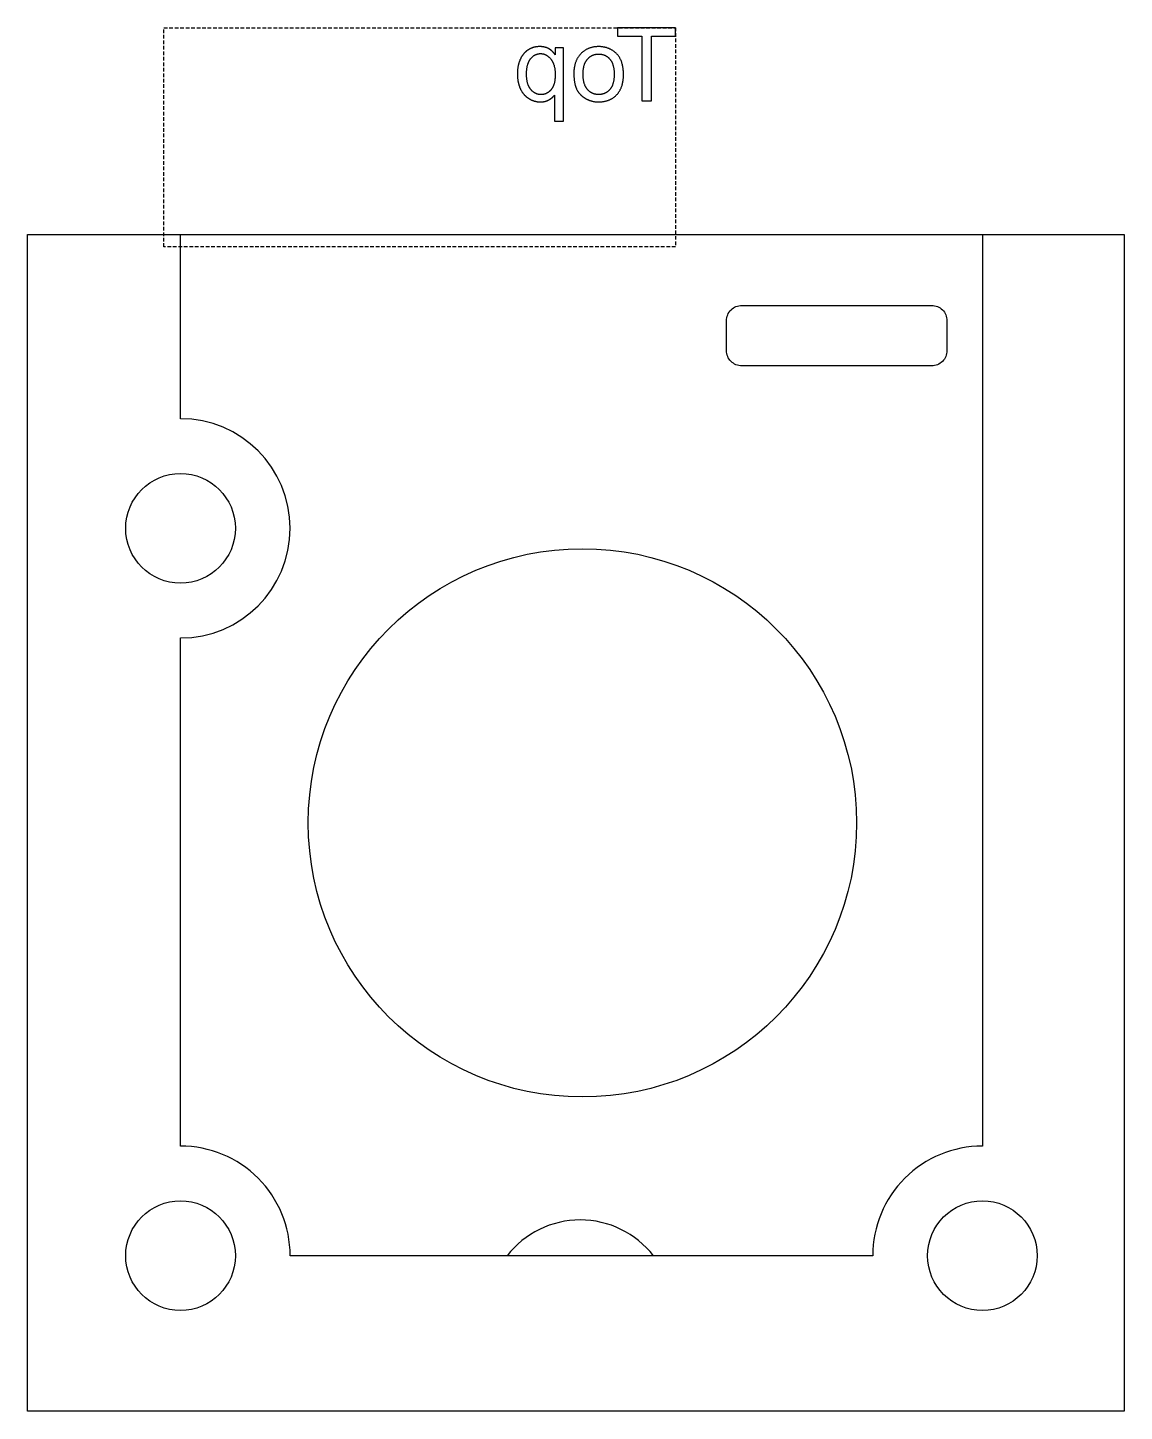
# Model space of a CAD drawing. Header units: millimetres. Extents: x -744 to 481, y -313 to -74.
# Drawn here: x -744.5 to -594.5, y -262.8 to -73.5 of the extents above; entities that cross this region are included whole.
import ezdxf

# ---------------------------------------------------------------- set-up
doc = ezdxf.new("R2010")
doc.units = ezdxf.units.MM
doc.linetypes.add('DASHED', pattern=[0.75, 0.5, -0.25])
doc.layers.get('0').update_dxf_attribs({"linetype": 'CONTINUOUS'})
doc.layers.add('1', color=7, linetype='DASHED')

msp = doc.modelspace()

# ---------------------------------------------------------------- linework, layer by layer
for p, q in [((-655.88, -73.53), (-663.81, -73.53)), ((-663.81, -73.53), (-663.81, -74.71)), ((-655.88, -74.71), (-655.88, -73.53)), ((-663.81, -74.71), (-660.5, -74.71)), ((-660.5, -74.71), (-660.5, -83.53)), ((-659.18, -83.53), (-659.18, -74.71)), ((-659.18, -74.71), (-655.88, -74.71)), ((-671.23, -76.29), (-672.35, -76.29)), ((-672.35, -76.29), (-672.35, -77.23)), ((-671.23, -86.31), (-671.23, -76.29)), ((-672.46, -82.78), (-672.46, -86.31)), ((-660.5, -83.53), (-659.18, -83.53)), ((-672.46, -86.31), (-671.23, -86.31))]:
    msp.add_line(p, q)
msp.add_lwpolyline([(-744.5, -101.81), (-594.5, -101.81), (-594.5, -262.81), (-744.5, -262.81)], close=True)
for points in [[(-723.59, -101.81), (-613.91, -101.81), (-613.91, -226.52, 0.414214), (-628.91, -241.52), (-708.59, -241.52, 0.414214), (-723.59, -226.52), (-723.59, -157.02, 1), (-723.59, -127.02)], [(-646.81, -111.52), (-620.86, -111.52, -0.414214), (-618.76, -113.62), (-618.76, -117.7, -0.414214), (-620.86, -119.8), (-646.81, -119.8, -0.414214), (-648.91, -117.7), (-648.91, -113.62, -0.414214)]]:
    msp.add_lwpolyline(points, format="xyb", close=True)
for centre, radius in [((-723.59, -142.02), 7.5), ((-668.62, -182.31), 37.5), ((-723.59, -241.52), 7.5), ((-613.91, -241.52), 7.5)]:
    msp.add_circle(centre, radius)
msp.add_arc((-668.91, -249.3), 12.67, 37.8727, 142.1273)
for points in [[(-676.09, -76.6), (-676.8, -77.08), (-677.16, -77.95)], [(-674.45, -76.12), (-675.38, -76.12), (-676.09, -76.6)], [(-675.7, -77.77), (-675.13, -77.08), (-674.33, -77.08)], [(-673.24, -76.4), (-673.74, -76.12), (-674.45, -76.12)], [(-674.33, -77.08), (-673.55, -77.08), (-672.95, -77.82)], [(-672.35, -77.23), (-672.74, -76.68), (-673.24, -76.4)], [(-668.84, -77.1), (-669.79, -78.08), (-669.79, -79.81)], [(-666.4, -76.12), (-667.89, -76.12), (-668.84, -77.1)], [(-667.92, -77.83), (-667.31, -77.14), (-666.4, -77.14)], [(-664.12, -76.93), (-665.06, -76.12), (-666.4, -76.12)], [(-666.4, -77.14), (-665.48, -77.14), (-664.87, -77.83)], [(-663, -79.91), (-663, -77.9), (-664.12, -76.93)], [(-677.16, -77.95), (-677.52, -78.82), (-677.52, -79.85)], [(-676.26, -79.85), (-676.26, -78.46), (-675.7, -77.77)], [(-672.95, -77.82), (-672.34, -78.55), (-672.34, -79.95)], [(-668.53, -79.87), (-668.53, -78.52), (-667.92, -77.83)], [(-664.87, -77.83), (-664.27, -78.52), (-664.27, -79.91)], [(-677.52, -79.85), (-677.52, -80.97), (-677.12, -81.86)], [(-675.68, -81.99), (-676.26, -81.3), (-676.26, -79.85)], [(-672.34, -79.95), (-672.34, -81.35), (-672.91, -82.02)], [(-669.79, -79.81), (-669.79, -81.2), (-669.37, -82.01)], [(-667.92, -81.99), (-668.53, -81.29), (-668.53, -79.87)], [(-664.27, -79.91), (-664.27, -81.3), (-664.87, -81.99)], [(-663.94, -82.72), (-663, -81.74), (-663, -79.91)], [(-677.12, -81.86), (-676.72, -82.75), (-675.96, -83.22)], [(-675.96, -83.22), (-675.2, -83.69), (-674.36, -83.69)], [(-674.28, -82.68), (-675.1, -82.68), (-675.68, -81.99)], [(-672.91, -82.02), (-673.47, -82.68), (-674.28, -82.68)], [(-673.26, -83.44), (-672.77, -83.18), (-672.46, -82.78)], [(-669.37, -82.01), (-668.95, -82.81), (-668.15, -83.25)], [(-668.15, -83.25), (-667.35, -83.69), (-666.4, -83.69)], [(-666.4, -82.68), (-667.32, -82.68), (-667.92, -81.99)], [(-664.87, -81.99), (-665.48, -82.68), (-666.4, -82.68)], [(-666.4, -83.69), (-664.88, -83.69), (-663.94, -82.72)], [(-674.36, -83.69), (-673.75, -83.69), (-673.26, -83.44)]]:
    msp.add_open_spline(points, degree=2)
at = {"layer": '1'}
for p, q in [((-725.88, -103.53), (-725.88, -73.53)), ((-725.88, -73.53), (-655.88, -73.53)), ((-655.88, -73.53), (-655.88, -103.53)), ((-655.88, -103.53), (-725.88, -103.53))]:
    msp.add_line(p, q, dxfattribs=at)

doc.saveas('drawing.dxf')
